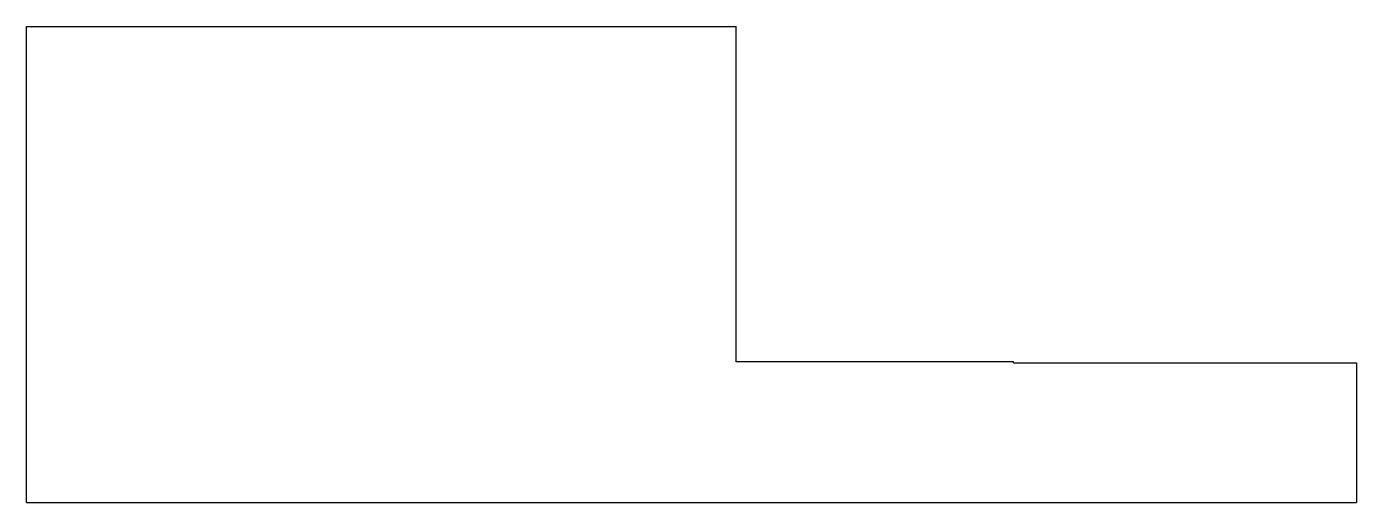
# Model space of a CAD drawing. Header units: millimetres. Extents: x -5405 to -1740, y 0 to 1313.
import ezdxf

# ---------------------------------------------------------------- set-up
doc = ezdxf.new("R2010")
doc.units = ezdxf.units.MM

msp = doc.modelspace()

# ---------------------------------------------------------------- linework, layer by layer
at = {"color": 7, "linetype": 'Continuous', "lineweight": 25}
for p, q in [((-5405, 0), (-5405, 1313)), ((-5405, 1313), (-3449, 1313)), ((-3449, 388), (-3449, 1313)), ((-2685, 388), (-3449, 388)), ((-2685, 385), (-2685, 388)), ((-2685, 385), (-1740, 385)), ((-1740, 385), (-1740, 0)), ((-5405, 0), (-1740, 0))]:
    msp.add_line(p, q, dxfattribs=at)

doc.saveas('drawing.dxf')
